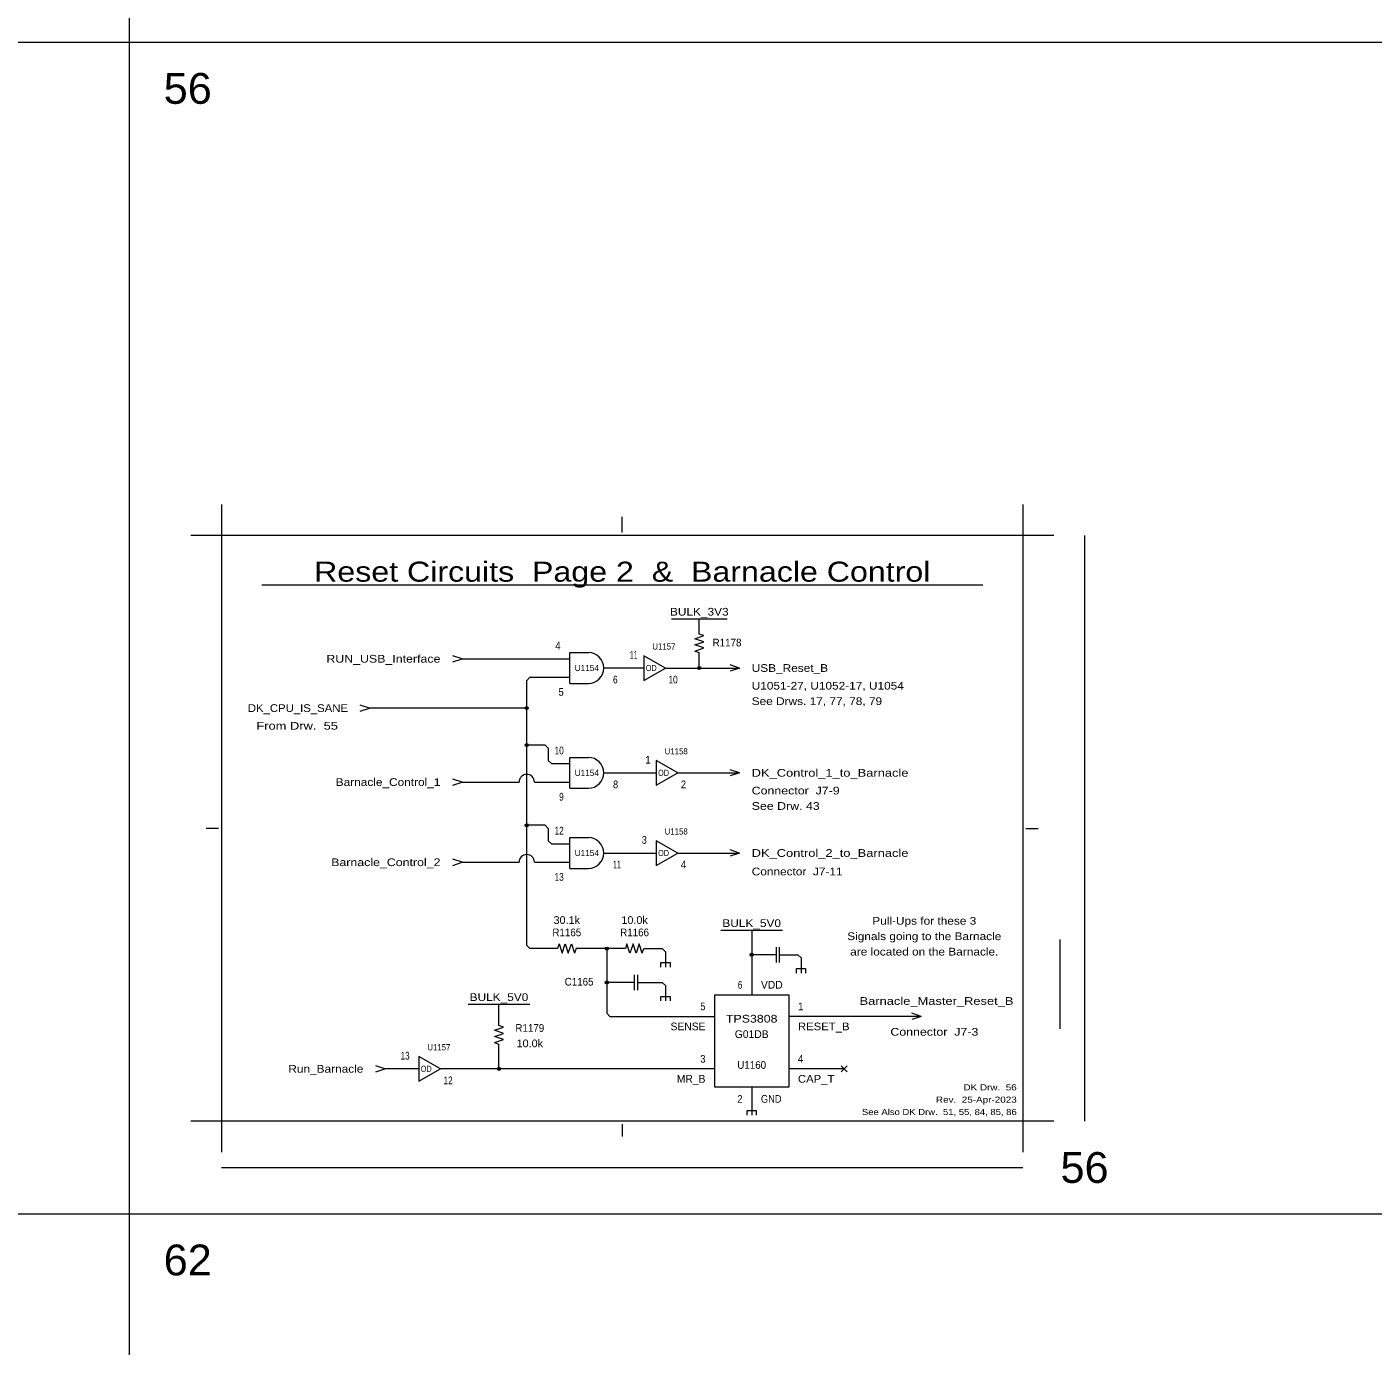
# Model space of a CAD drawing. Extents: x -321 to 371, y -315 to 400.
# Drawn here: x 35.68 to 79.36, y -9.29 to 33.49 of the extents above; entities that cross this region are included whole.
import ezdxf
from ezdxf.enums import TextEntityAlignment as Align

# ---------------------------------------------------------------- set-up
doc = ezdxf.new("R2010")
doc.units = 0
doc.header["$LTSCALE"] = 0.1
doc.layers.add('2', color=7, linetype='Continuous', lineweight=13)

msp = doc.modelspace()

# ---------------------------------------------------------------- linework, layer by layer
at = {"layer": '2'}
for p, q in [((39, 379.9), (39, -313)), ((-8, 33), (257, 33)), ((42, 18), (42, -3)), ((68, 18), (68, -3)), ((55, 17.1), (55, 17.6)), ((55, 17.1), (55, 17.6)), ((69, 17), (41, 17)), ((70, 17), (70, -2)), ((43.3, 15.4), (66.7, 15.4)), ((56.6, 14.3), (58.4, 14.3)), ((57.5, 13.8), (57.5, 14.3)), ((53.3, 13.2), (53.9, 13.2)), ((53.3, 12.2), (53.3, 13.2)), ((57.35, 13.25), (57.5, 13.2)), ((57.5, 12.7), (57.5, 13.2)), ((49.8, 13), (53.3, 13)), ((55.7, 12.7), (54.4, 12.7)), ((58.8, 12.7), (58.5, 12.6)), ((52, 12.4), (51.9, 12.3)), ((51.9, 3.7), (51.9, 12.3)), ((52, 12.4), (53.3, 12.4)), ((53.3, 12.2), (53.9, 12.2)), ((51.9, 11.4), (46.8, 11.4)), ((52.6, 10.1), (52.6, 9.7)), ((52.7, 9.6), (52.6, 9.7)), ((53.3, 9.8), (53.9, 9.8)), ((53.3, 8.8), (53.3, 9.8)), ((52.7, 9.6), (53.3, 9.6)), ((52.7, 9.6), (53.3, 9.6)), ((54.4, 9.3), (56.1, 9.3)), ((58.8, 9.3), (58.5, 9.2)), ((49.8, 9), (51.65, 9)), ((52.15, 9), (53.3, 9)), ((53.3, 8.8), (53.9, 8.8)), ((41.9, 7.5), (41.5, 7.5)), ((52.6, 7.5), (52.6, 7.1)), ((68.1, 7.5), (68.5, 7.5)), ((52.7, 7), (52.6, 7.1)), ((52.7, 7), (53.3, 7)), ((52.7, 7), (53.3, 7)), ((53.3, 7.2), (53.9, 7.2)), ((53.3, 6.2), (53.3, 7.2)), ((54.4, 6.7), (56.1, 6.7)), ((58.8, 6.7), (58.5, 6.6)), ((49.8, 6.4), (51.65, 6.4)), ((52.15, 6.4), (53.3, 6.4)), ((53.3, 6.2), (53.9, 6.2)), ((58.2, 4.2), (60.2, 4.2)), ((59.2, 4.2), (59.2, 2.1)), ((51.9, 3.7), (52, 3.6)), ((52.9, 3.6), (52, 3.6)), ((52.95, 3.75), (52.9, 3.6)), ((53.5, 3.6), (53.45, 3.45)), ((54.5, 3.6), (53.5, 3.6)), ((55.1, 3.6), (54.5, 3.6)), ((55.65, 3.45), (55.7, 3.6)), ((55.7, 3.6), (56.3, 3.6)), ((60, 3.15), (60, 3.65)), ((60.1, 3.15), (60.1, 3.65)), ((69.2, 3.9), (69.2, 1)), ((60, 3.4), (59.2, 3.4)), ((60.1, 3.4), (60.7, 3.4)), ((55.4, 2.25), (55.4, 2.75)), ((55.5, 2.25), (55.5, 2.75)), ((55.4, 2.5), (54.5, 2.5)), ((55.5, 2.5), (56.3, 2.5)), ((50, 1.8), (52, 1.8)), ((51, 1.1), (51, 1.8)), ((54.6, 1.4), (58, 1.4)), ((64.7, 1.4), (60.4, 1.4)), ((64.7, 1.4), (64.4, 1.5)), ((64.7, 1.4), (64.4, 1.3)), ((50.85, 0.55), (51, 0.5)), ((51, -0.3), (51, 0.5)), ((47, -0.4), (47.3, -0.3)), ((58, -0.3), (49.1, -0.3)), ((62.2, -0.3), (60.4, -0.3)), ((62.1, -0.4), (62.3, -0.2)), ((62.1, -0.2), (62.3, -0.4)), ((59.2, -0.9), (59.2, -1.8)), ((69, -2), (41, -2)), ((55, -2.1), (55, -2.5)), ((42, -3.5), (68, -3.5)), ((-8, -5), (257, -5))]:
    msp.add_line(p, q, dxfattribs=at)
for points in [[(57.35, 13.25), (57.65, 13.35), (57.35, 13.45), (57.65, 13.55), (57.35, 13.65), (57.65, 13.75), (57.5, 13.8)], [(49.5, 12.9), (49.8, 13), (49.5, 13.1)], [(56.4, 12.7), (58.8, 12.7), (58.5, 12.8)], [(46.5, 11.3), (46.8, 11.4), (46.5, 11.5)], [(52.6, 10.1), (52.5, 10.2), (51.9, 10.2)], [(56.8, 9.3), (58.8, 9.3), (58.5, 9.4)], [(49.5, 8.9), (49.8, 9), (49.5, 9.1)], [(52.6, 7.5), (52.5, 7.6), (51.9, 7.6)], [(56.8, 6.7), (58.8, 6.7), (58.5, 6.8)], [(49.5, 6.3), (49.8, 6.4), (49.5, 6.5)], [(52.95, 3.75), (53.05, 3.45), (53.15, 3.75), (53.25, 3.45), (53.35, 3.75), (53.45, 3.45)], [(54.5, 3.6), (54.5, 1.5), (54.6, 1.4)], [(55.65, 3.45), (55.55, 3.75), (55.45, 3.45), (55.35, 3.75), (55.25, 3.45), (55.15, 3.75), (55.1, 3.6)], [(56.3, 3.6), (56.4, 3.5), (56.4, 3)], [(56.25, 3), (56.25, 3.15), (56.55, 3.15), (56.55, 3)], [(60.7, 3.4), (60.8, 3.3), (60.8, 2.8)], [(60.65, 2.8), (60.65, 2.95), (60.95, 2.95), (60.95, 2.8)], [(56.3, 2.5), (56.4, 2.4), (56.4, 1.9)], [(56.25, 1.9), (56.25, 2.05), (56.55, 2.05), (56.55, 1.9)], [(50.85, 0.55), (51.15, 0.65), (50.85, 0.75), (51.15, 0.85), (50.85, 0.95), (51.15, 1.05), (51, 1.1)], [(48.4, -0.3), (47.3, -0.3), (47, -0.2)], [(59.05, -1.8), (59.05, -1.65), (59.35, -1.65), (59.35, -1.8)]]:
    msp.add_lwpolyline(points, dxfattribs=at)
for points in [[(55.7, 13.1), (55.7, 12.3), (56.4, 12.7)], [(56.1, 9.7), (56.1, 8.9), (56.8, 9.3)], [(56.1, 7.1), (56.1, 6.3), (56.8, 6.7)], [(58, 2.1), (60.4, 2.1), (60.4, -0.9), (58, -0.9)], [(48.4, 0.1), (48.4, -0.7), (49.1, -0.3)]]:
    msp.add_lwpolyline(points, close=True, dxfattribs=at)
for centre, radius in [((57.5, 12.7), 0.05), ((57.5, 12.7), 0.045), ((57.5, 12.7), 0.04), ((57.5, 12.7), 0.035), ((57.5, 12.7), 0.03), ((57.5, 12.7), 0.025), ((57.5, 12.7), 0.02), ((57.5, 12.7), 0.015), ((57.5, 12.7), 0.01), ((51.9, 11.4), 0.05), ((51.9, 11.4), 0.045), ((51.9, 11.4), 0.04), ((51.9, 11.4), 0.035), ((51.9, 11.4), 0.03), ((51.9, 11.4), 0.025), ((51.9, 11.4), 0.02), ((51.9, 11.4), 0.015), ((51.9, 11.4), 0.01), ((51.9, 10.2), 0.05), ((51.9, 10.2), 0.045), ((51.9, 10.2), 0.04), ((51.9, 10.2), 0.035), ((51.9, 10.2), 0.03), ((51.9, 10.2), 0.025), ((51.9, 10.2), 0.02), ((51.9, 10.2), 0.015), ((51.9, 10.2), 0.01), ((51.9, 7.6), 0.05), ((51.9, 7.6), 0.045), ((51.9, 7.6), 0.04), ((51.9, 7.6), 0.035), ((51.9, 7.6), 0.03), ((51.9, 7.6), 0.025), ((51.9, 7.6), 0.02), ((51.9, 7.6), 0.015), ((51.9, 7.6), 0.01), ((54.5, 3.6), 0.05), ((54.5, 3.6), 0.045), ((54.5, 3.6), 0.04), ((54.5, 3.6), 0.035), ((54.5, 3.6), 0.03), ((54.5, 3.6), 0.025), ((54.5, 3.6), 0.02), ((54.5, 3.6), 0.015), ((54.5, 3.6), 0.01), ((59.2, 3.4), 0.05), ((59.2, 3.4), 0.045), ((59.2, 3.4), 0.04), ((59.2, 3.4), 0.035), ((59.2, 3.4), 0.03), ((59.2, 3.4), 0.025), ((59.2, 3.4), 0.02), ((59.2, 3.4), 0.015), ((59.2, 3.4), 0.01), ((54.5, 2.5), 0.05), ((54.5, 2.5), 0.045), ((54.5, 2.5), 0.04), ((54.5, 2.5), 0.035), ((54.5, 2.5), 0.03), ((54.5, 2.5), 0.025), ((54.5, 2.5), 0.02), ((54.5, 2.5), 0.015), ((54.5, 2.5), 0.01), ((51, -0.3), 0.05), ((51, -0.3), 0.045), ((51, -0.3), 0.04), ((51, -0.3), 0.035), ((51, -0.3), 0.03), ((51, -0.3), 0.025), ((51, -0.3), 0.02), ((51, -0.3), 0.015), ((51, -0.3), 0.01)]:
    msp.add_circle(centre, radius, dxfattribs=at)
for centre, radius, start, end in [((53.9, 12.7), 0.5, 270, 90), ((53.9, 9.3), 0.5, 270, 90), ((51.9, 9), 0.25, 0, 180), ((53.9, 6.7), 0.5, 270, 90), ((51.9, 6.4), 0.25, 0, 180)]:
    msp.add_arc(centre, radius, start, end, dxfattribs=at)

# ---------------------------------------------------------------- texts
for s, height, width, p in [('56', 1, 1.05, (40.9, 31)), ('Reset Circuits  Page 2  &  Barnacle Control', 0.6499, 1.2, (55, 15.5)), ('BULK_3V3', 0.25, 1.15, (57.5, 14.4)), ('R1178', 0.25, 0.95, (58.4, 13.4)), ('U1157', 0.1999, 0.95, (56.35, 13.3)), ('OD', 0.1999, 0.85, (55.94, 12.6)), ('From Drw.  55', 0.25, 1.25, (44.4501, 10.7)), ('U1158', 0.1999, 0.95, (56.75, 9.9)), ('OD', 0.1999, 0.85, (56.34, 9.2)), ('U1158', 0.1999, 0.95, (56.75, 7.3)), ('OD', 0.1999, 0.85, (56.34, 6.6)), ('30.1k', 0.25, 1.05, (53.2, 4.4)), ('10.0k', 0.25, 1.05, (55.4, 4.4)), ('BULK_5V0', 0.25, 1.15, (59.2, 4.3)), ('Pull-Ups for these 3', 0.25, 1.15, (64.8, 4.375)), ('R1165', 0.25, 0.95, (53.2, 4)), ('R1166', 0.25, 0.95, (55.4, 4)), ('Signals going to the Barnacle', 0.25, 1.15, (64.8, 3.875)), ('are located on the Barnacle.', 0.25, 1.15, (64.8, 3.375)), ('C1165', 0.25, 0.95, (53.5999, 2.4)), ('BULK_5V0', 0.25, 1.15, (51, 1.9)), ('TPS3808', 0.25, 1.2, (59.2, 1.2)), ('R1179', 0.25, 0.95, (52, 0.9)), ('U1157', 0.1999, 0.95, (49.05, 0.3)), ('10.0k', 0.25, 1.05, (52, 0.4)), ('OD', 0.1999, 0.85, (48.6399, -0.4)), ('U1160', 0.25, 0.95, (59.2, -0.3)), ('56', 1, 1.05, (70, -4)), ('62', 1, 1.05, (40.9, -7))]:
    msp.add_text(s, height=height, dxfattribs=dict(at, width=width)).set_placement(p, align=Align.CENTER)
for s, height, width, p in [('4', 0.25, 0.95, (53, 13.3)), ('RUN_USB_Interface', 0.25, 1.2, (49.1, 12.875)), ('11', 0.25, 0.55, (55.5, 13)), ('5', 0.25, 0.9, (53.1, 11.8)), ('DK_CPU_IS_SANE', 0.25, 1.1, (46.1, 11.275)), ('10', 0.25, 0.8, (53.1, 9.9)), ('Barnacle_Control_1', 0.25, 1.15, (49.1, 8.875)), ('9', 0.25, 0.8, (53.1, 8.4)), ('12', 0.25, 0.8, (53.1, 7.3)), ('3', 0.25, 0.9, (55.8, 7)), ('Barnacle_Control_2', 0.25, 1.2, (49.1, 6.275)), ('13', 0.25, 0.8, (53.1, 5.8)), ('6', 0.25, 0.8, (58.9, 2.3)), ('5', 0.25, 0.9, (57.7, 1.6)), ('13', 0.25, 0.8, (48.1, 0)), ('3', 0.25, 0.9, (57.7, -0.1)), ('Run_Barnacle', 0.25, 1.15, (46.6, -0.425)), ('DK Drw.  56', 0.1999, 1.2, (67.8002, -1)), ('2', 0.25, 0.9, (58.9, -1.4)), ('Rev.  25-Apr-2023', 0.1999, 1.2, (67.8005, -1.4)), ('See Also DK Drw.  51, 55, 84, 85, 86', 0.1999, 1.15, (67.8001, -1.8))]:
    msp.add_text(s, height=height, dxfattribs=dict(at, width=width)).set_placement(p, align=Align.RIGHT)
for s, height, p in [('U1154', 0.1999, (53.8499, 12.6)), ('U1154', 0.1999, (53.8499, 9.2)), ('U1154', 0.1999, (53.8499, 6.6)), ('G01DB', 0.25, (59.2, 0.7))]:
    msp.add_text(s, height=height, dxfattribs=at).set_placement(p, align=Align.CENTER)
for s, width, p in [('USB_Reset_B', 1.15, (59.2, 12.575)), ('6', 0.8, (54.7, 12.2)), ('10', 0.8, (56.5, 12.2)), ('U1051-27, U1052-17, U1054', 1.15, (59.2, 12)), ('See Drws. 17, 77, 78, 79', 1.15, (59.2, 11.5)), ('DK_Control_1_to_Barnacle', 1.25, (59.2, 9.175)), ('8', 0.9, (54.7, 8.8)), ('2', 0.9, (56.9, 8.8)), ('Connector  J7-9', 1.2, (59.2, 8.6)), ('See Drw. 43', 1.2, (59.2, 8.1)), ('DK_Control_2_to_Barnacle', 1.25, (59.2, 6.575)), ('11', 0.55, (54.7, 6.2)), ('4', 0.95, (56.9, 6.2)), ('Connector  J7-11', 1.15, (59.2, 5.975)), ('Barnacle_Master_Reset_B', 1.25, (62.7, 1.775)), ('RESET_B', 1.1, (60.7, 0.95)), ('Connector  J7-3', 1.2, (63.7, 0.775)), ('4', 0.95, (60.7, -0.1)), ('12', 0.8, (49.2, -0.8)), ('CAP_T', 1.1, (60.7, -0.75)), ('GND', 0.9, (59.5, -1.4))]:
    msp.add_text(s, height=0.25, dxfattribs=dict(at, width=width)).set_placement(p)
for s, p in [('1', (55.9286, 9.6)), ('SENSE', (57.7, 0.95)), ('MR_B', (57.7, -0.75))]:
    msp.add_text(s, height=0.25, dxfattribs=at).set_placement(p, align=Align.RIGHT)
for s, p in [('VDD', (59.5, 2.3)), ('1', (60.7, 1.6))]:
    msp.add_text(s, height=0.25, dxfattribs=at).set_placement(p)

doc.saveas('drawing.dxf')
